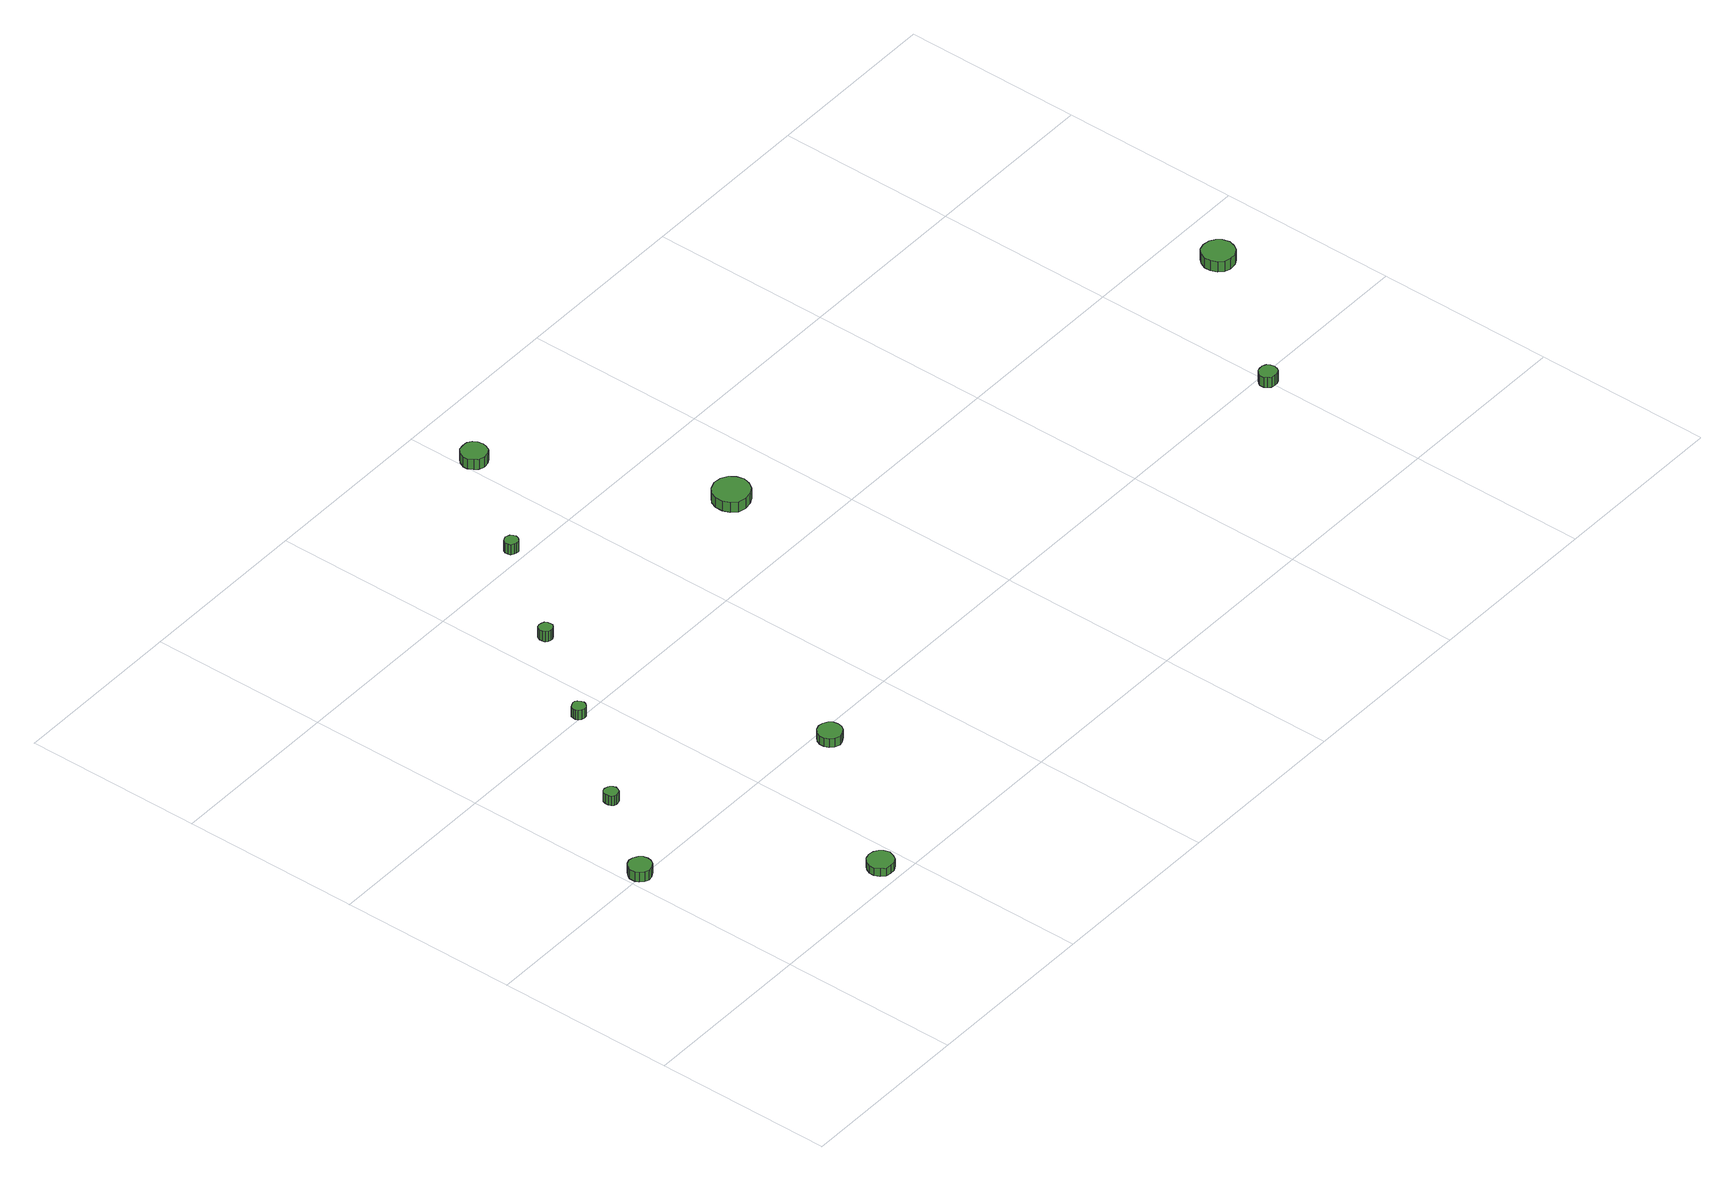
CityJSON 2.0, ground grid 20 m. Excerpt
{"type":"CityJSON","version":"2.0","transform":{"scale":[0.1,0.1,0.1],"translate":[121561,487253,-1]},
"CityObjects":{
"tree1":{"type":"SolitaryVegetationObject","attributes":{"function":"something"},"geometry":[{"type":"MultiSurface","lod":"1","boundaries":[[[0,1,2,3,4,5,6,7,8,9,10,11,12,13,14]],[[15,16,17,18,19,20,21,22,23,24,25,26,27,28,29]],[[0,29,28,1]],[[1,28,27,2]],[[2,27,26,3]],[[3,26,25,4]],[[4,25,24,5]],[[5,24,23,6]],[[6,23,22,7]],[[7,22,21,8]],[[8,21,20,9]],[[9,20,19,10]],[[10,19,18,11]],[[11,18,17,12]],[[12,17,16,13]],[[13,16,15,14]],[[14,15,29,0]]]}]},
"tree2":{"type":"SolitaryVegetationObject","attributes":{"function":"something"},"geometry":[{"type":"MultiSurface","lod":"1","boundaries":[[[30,31,32,33,34,35,36,37,38,39,40,41,42,43,44]],[[45,46,47,48,49,50,51,52,53,54,55,56,57,58,59]],[[30,59,58,31]],[[31,58,57,32]],[[32,57,56,33]],[[33,56,55,34]],[[34,55,54,35]],[[35,54,53,36]],[[36,53,52,37]],[[37,52,51,38]],[[38,51,50,39]],[[39,50,49,40]],[[40,49,48,41]],[[41,48,47,42]],[[42,47,46,43]],[[43,46,45,44]],[[44,45,59,30]]]}]},
"tree3":{"type":"SolitaryVegetationObject","attributes":{"function":"something"},"geometry":[{"type":"MultiSurface","lod":"1","boundaries":[[[60,61,62,63,64,65,66,67,68,69,70,71,72,73,74]],[[75,76,77,78,79,80,81,82,83,84,85,86,87,88,89]],[[60,89,88,61]],[[61,88,87,62]],[[62,87,86,63]],[[63,86,85,64]],[[64,85,84,65]],[[65,84,83,66]],[[66,83,82,67]],[[67,82,81,68]],[[68,81,80,69]],[[69,80,79,70]],[[70,79,78,71]],[[71,78,77,72]],[[72,77,76,73]],[[73,76,75,74]],[[74,75,89,60]]]}]},
"tree4":{"type":"SolitaryVegetationObject","attributes":{"function":"something"},"geometry":[{"type":"MultiSurface","lod":"1","boundaries":[[[90,91,92,93,94,95,96,97,98,99,100,101,102,103,104]],[[105,106,107,108,109,110,111,112,113,114,115,116,117,118,119]],[[90,119,118,91]],[[91,118,117,92]],[[92,117,116,93]],[[93,116,115,94]],[[94,115,114,95]],[[95,114,113,96]],[[96,113,112,97]],[[97,112,111,98]],[[98,111,110,99]],[[99,110,109,100]],[[100,109,108,101]],[[101,108,107,102]],[[102,107,106,103]],[[103,106,105,104]],[[104,105,119,90]]]}]},
"tree5":{"type":"SolitaryVegetationObject","attributes":{"function":"something"},"geometry":[{"type":"MultiSurface","lod":"1","boundaries":[[[120,121,122,123,124,125,126,127,128,129,130,131,132,133,134]],[[135,136,137,138,139,140,141,142,143,144,145,146,147,148,149]],[[120,149,148,121]],[[121,148,147,122]],[[122,147,146,123]],[[123,146,145,124]],[[124,145,144,125]],[[125,144,143,126]],[[126,143,142,127]],[[127,142,141,128]],[[128,141,140,129]],[[129,140,139,130]],[[130,139,138,131]],[[131,138,137,132]],[[132,137,136,133]],[[133,136,135,134]],[[134,135,149,120]]]}]},
"tree6":{"type":"SolitaryVegetationObject","attributes":{"function":"something"},"geometry":[{"type":"MultiSurface","lod":"1","boundaries":[[[150,151,152,153,154,155,156,157,158,159,160,161,162,163,164]],[[165,166,167,168,169,170,171,172,173,174,175,176,177,178,179]],[[150,179,178,151]],[[151,178,177,152]],[[152,177,176,153]],[[153,176,175,154]],[[154,175,174,155]],[[155,174,173,156]],[[156,173,172,157]],[[157,172,171,158]],[[158,171,170,159]],[[159,170,169,160]],[[160,169,168,161]],[[161,168,167,162]],[[162,167,166,163]],[[163,166,165,164]],[[164,165,179,150]]]}]},
"tree7":{"type":"SolitaryVegetationObject","attributes":{"function":"something"},"geometry":[{"type":"MultiSurface","lod":"1","boundaries":[[[180,181,182,183,184,185,186,187,188,189,190,191,192,193,194]],[[195,196,197,198,199,200,201,202,203,204,205,206,207,208,209]],[[180,209,208,181]],[[181,208,207,182]],[[182,207,206,183]],[[183,206,205,184]],[[184,205,204,185]],[[185,204,203,186]],[[186,203,202,187]],[[187,202,201,188]],[[188,201,200,189]],[[189,200,199,190]],[[190,199,198,191]],[[191,198,197,192]],[[192,197,196,193]],[[193,196,195,194]],[[194,195,209,180]]]}]},
"tree8":{"type":"SolitaryVegetationObject","attributes":{"function":"something"},"geometry":[{"type":"MultiSurface","lod":"1","boundaries":[[[210,211,212,213,214,215,216,217,218,219,220,221,222,223,224]],[[225,226,227,228,229,230,231,232,233,234,235,236,237,238,239]],[[210,239,238,211]],[[211,238,237,212]],[[212,237,236,213]],[[213,236,235,214]],[[214,235,234,215]],[[215,234,233,216]],[[216,233,232,217]],[[217,232,231,218]],[[218,231,230,219]],[[219,230,229,220]],[[220,229,228,221]],[[221,228,227,222]],[[222,227,226,223]],[[223,226,225,224]],[[224,225,239,210]]]}]},
"tree9":{"type":"SolitaryVegetationObject","attributes":{"function":"something"},"geometry":[{"type":"MultiSurface","lod":"1","boundaries":[[[240,241,242,243,244,245,246,247,248,249,250,251,252,253,254]],[[255,256,257,258,259,260,261,262,263,264,265,266,267,268,269]],[[240,269,268,241]],[[241,268,267,242]],[[242,267,266,243]],[[243,266,265,244]],[[244,265,264,245]],[[245,264,263,246]],[[246,263,262,247]],[[247,262,261,248]],[[248,261,260,249]],[[249,260,259,250]],[[250,259,258,251]],[[251,258,257,252]],[[252,257,256,253]],[[253,256,255,254]],[[254,255,269,240]]]}]},
"tree10":{"type":"SolitaryVegetationObject","attributes":{"function":"something"},"geometry":[{"type":"MultiSurface","lod":"1","boundaries":[[[270,271,272,273,274,275,276,277,278,279,280,281,282,283,284]],[[285,286,287,288,289,290,291,292,293,294,295,296,297,298,299]],[[270,299,298,271]],[[271,298,297,272]],[[272,297,296,273]],[[273,296,295,274]],[[274,295,294,275]],[[275,294,293,276]],[[276,293,292,277]],[[277,292,291,278]],[[278,291,290,279]],[[279,290,289,280]],[[280,289,288,281]],[[281,288,287,282]],[[282,287,286,283]],[[283,286,285,284]],[[284,285,299,270]]]}]},
"tree11":{"type":"SolitaryVegetationObject","attributes":{"function":"something"},"geometry":[{"type":"MultiSurface","lod":"1","boundaries":[[[300,301,302,303,304,305,306,307,308,309,310,311,312,313,314]],[[315,316,317,318,319,320,321,322,323,324,325,326,327,328,329]],[[300,329,328,301]],[[301,328,327,302]],[[302,327,326,303]],[[303,326,325,304]],[[304,325,324,305]],[[305,324,323,306]],[[306,323,322,307]],[[307,322,321,308]],[[308,321,320,309]],[[309,320,319,310]],[[310,319,318,311]],[[311,318,317,312]],[[312,317,316,313]],[[313,316,315,314]],[[314,315,329,300]]]}]}
},
"vertices":[
[30,204,18],[29,209,18],[26,213,18],[21,216,18],[16,217,18],[11,215,18],[7,211,18],[5,207,18],[5,201,18],[7,197,18],[11,193,18],[16,191,18],[21,192,18],[26,195,18],[29,199,18],[29,199,6],[26,195,6],[21,192,6],[16,191,6],[11,193,6],[7,197,6],[5,201,6],[5,207,6],[7,211,6],[11,215,6],[16,217,6],[21,216,6],[26,213,6],[29,209,6],[30,204,6],
[96,297,18],[95,300,18],[93,303,18],[91,304,18],[87,305,18],[84,304,18],[82,302,18],[81,299,18],[81,295,18],[82,292,18],[84,290,18],[87,289,18],[91,290,18],[93,291,18],[95,294,18],[95,294,6],[93,291,6],[91,290,6],[87,289,6],[84,290,6],[82,292,6],[81,295,6],[81,299,6],[82,302,6],[84,304,6],[87,305,6],[91,304,6],[93,303,6],[95,300,6],[96,297,6],
[189,24,16],[187,30,16],[184,34,16],[179,37,16],[173,38,16],[167,36,16],[163,32,16],[160,27,16],[160,21,16],[163,15,16],[167,11,16],[173,10,16],[179,10,16],[184,13,16],[187,18,16],[187,18,6],[184,13,6],[179,10,6],[173,10,6],[167,11,6],[163,15,6],[160,21,6],[160,27,6],[163,32,6],[167,36,6],[173,38,6],[179,37,6],[184,34,6],[187,30,6],[189,24,6],
[179,404,18],[178,407,18],[176,410,18],[174,412,18],[171,412,18],[168,411,18],[165,409,18],[164,406,18],[164,403,18],[165,400,18],[168,398,18],[171,397,18],[174,397,18],[176,399,18],[178,401,18],[178,401,6],[176,399,6],[174,397,6],[171,397,6],[168,398,6],[165,400,6],[164,403,6],[164,406,6],[165,409,6],[168,411,6],[171,412,6],[174,412,6],[176,410,6],[178,407,6],[179,404,6],
[311,187,17],[310,192,17],[307,196,17],[302,199,17],[297,200,17],[291,198,17],[287,194,17],[285,189,17],[285,184,17],[287,179,17],[291,175,17],[297,173,17],[302,174,17],[307,177,17],[310,181,17],[310,181,6],[307,177,6],[302,174,6],[297,173,6],[291,175,6],[287,179,6],[285,184,6],[285,189,6],[287,194,6],[291,198,6],[297,200,6],[302,199,6],[307,196,6],[310,192,6],[311,187,6],
[252,505,19],[252,508,19],[250,511,19],[247,512,19],[244,513,19],[241,512,19],[239,510,19],[238,507,19],[238,504,19],[239,501,19],[241,499,19],[244,498,19],[247,498,19],[250,500,19],[252,502,19],[252,502,6],[250,500,6],[247,498,6],[244,498,6],[241,499,6],[239,501,6],[238,504,6],[238,507,6],[239,510,6],[241,512,6],[244,513,6],[247,512,6],[250,511,6],[252,508,6],[252,505,6],
[331,611,25],[330,614,25],[328,617,25],[326,618,25],[323,619,25],[320,618,25],[317,616,25],[316,613,25],[316,610,25],[317,607,25],[320,605,25],[323,604,25],[326,604,25],[328,606,25],[330,608,25],[330,608,12],[328,606,12],[326,604,12],[323,604,12],[320,605,12],[317,607,12],[316,610,12],[316,613,12],[317,616,12],[320,618,12],[323,619,12],[326,618,12],[328,617,12],[330,614,12],[331,611,12],
[421,725,26],[420,731,26],[417,736,26],[412,739,26],[406,739,26],[400,738,26],[396,734,26],[393,728,26],[393,723,26],[396,717,26],[400,713,26],[406,711,26],[412,712,26],[417,715,26],[420,720,26],[420,720,13],[417,715,13],[412,712,13],[406,711,13],[400,713,13],[396,717,13],[393,723,13],[393,728,13],[396,734,13],[400,738,13],[406,739,13],[412,739,13],[417,736,13],[420,731,13],[421,725,13],
[542,490,24],[540,498,24],[535,505,24],[528,509,24],[519,510,24],[511,507,24],[505,502,24],[502,494,24],[502,486,24],[505,478,24],[511,472,24],[519,470,24],[528,471,24],[535,475,24],[540,482,24],[540,482,11],[535,475,11],[528,471,11],[519,470,11],[511,472,11],[505,478,11],[502,486,11],[502,494,11],[505,502,11],[511,507,11],[519,510,11],[528,509,11],[535,505,11],[540,498,11],[542,490,11],
[1008,188,22],[1007,193,22],[1005,196,22],[1001,198,22],[997,198,22],[993,197,22],[990,194,22],[988,191,22],[988,186,22],[990,183,22],[993,180,22],[997,179,22],[1001,179,22],[1005,181,22],[1007,184,22],[1007,184,9],[1005,181,9],[1001,179,9],[997,179,9],[993,180,9],[990,183,9],[988,186,9],[988,191,9],[990,194,9],[993,197,9],[997,198,9],[1001,198,9],[1005,196,9],[1007,193,9],[1008,188,9],
[1130,342,23],[1128,350,23],[1124,355,23],[1118,359,23],[1110,360,23],[1103,358,23],[1098,353,23],[1095,346,23],[1095,339,23],[1098,332,23],[1103,327,23],[1110,325,23],[1118,326,23],[1124,329,23],[1128,335,23],[1128,335,10],[1124,329,10],[1118,326,10],[1110,325,10],[1103,327,10],[1098,332,10],[1095,339,10],[1095,346,10],[1098,353,10],[1103,358,10],[1110,360,10],[1118,359,10],[1124,355,10],[1128,350,10],[1130,342,10]
]}
